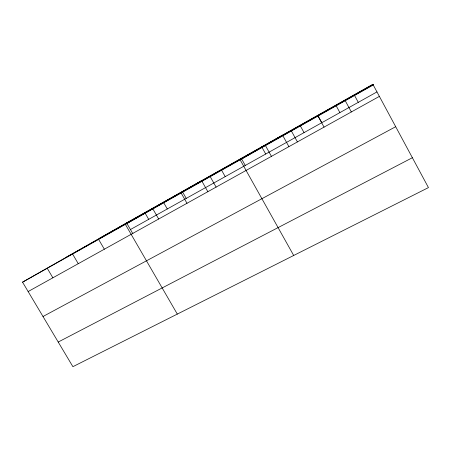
<?xml version="1.0" encoding="UTF-8"?>
<svg xmlns="http://www.w3.org/2000/svg" width="451" height="451" viewBox="0 0 451 451"><rect width="100%" height="100%" fill="white"/><g stroke="black" fill="none" stroke-linecap="round" stroke-linejoin="round"><path stroke-width="0.68" d="M22.55 282.168L126.607 222.895L372.881 84.314L428.45 187.599L72.899 366.686L22.55 282.168L373.186 84.997L372.881 84.314M99.857 238.134L372.954 84.484M65.44 257.741L373.056 84.709M130.446 229.536L376.968 91.914M28.137 291.549L379.33 96.401M43.003 316.501L395.662 126.725M58.218 342.044L412.361 157.726M47.237 268.283L52.868 277.805M72.588 254.031L78.265 263.694M98.622 239.391L104.339 249.206M126.607 222.895L132.915 233.81M177.305 314.093L125.367 224.35L201.62 180.688L207.9 191.782M144.839 212.635L148.7 219.349M152.861 208.892L158.673 219.017M163.414 202.183L167.293 208.965M182.334 191.54L186.24 198.389M181.127 192.994L186.985 203.283M210.205 176.645L216.108 187.097M221.266 169.632L225.212 176.634M241.296 158.357L245.259 165.438M293.691 255.475L240.124 159.817L282.546 135.148L288.882 146.609M265.447 145.577L271.44 156.356M261.721 146.868L265.707 154.028M291.391 130.987L297.423 141.918M300.016 125.316L304.042 132.628M317.78 115.321L321.822 122.7M317.983 116.037L324.049 127.12M336.153 105.731L339.896 112.609M345.235 100.714L351.34 111.955M354.204 94.823L358.28 102.349"/></g></svg>
